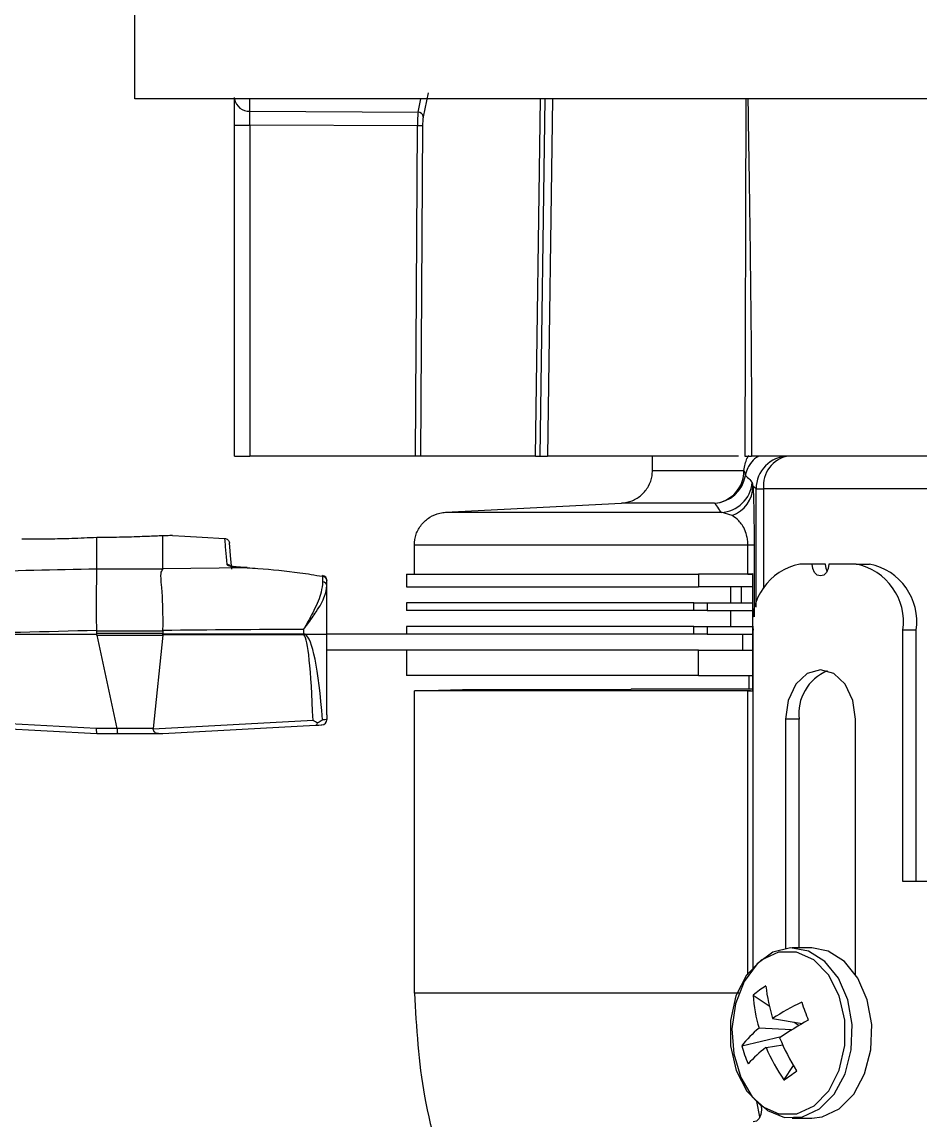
# Model space of a CAD drawing. Extents: x 7 to 113, y 1 to 87.
# Drawn here: x 44.907 to 46.604, y 72.85 to 74.926 of the extents above; entities that cross this region are included whole.
import ezdxf

# ---------------------------------------------------------------- set-up
doc = ezdxf.new("R2010")
doc.units = 0
doc.header["$MEASUREMENT"] = 0
doc.layers.add('OBJECT', color=7, linetype='CONTINUOUS')

msp = doc.modelspace()

# ---------------------------------------------------------------- linework, layer by layer
at = {"layer": 'OBJECT'}
for p, q in [((45.1203, 74.7803), (45.1203, 76.0303)), ((45.6745, 74.7922), (45.6652, 74.7467)), ((46.8083, 74.7803), (45.1203, 74.7803)), ((45.3378, 74.7571), (45.3378, 74.7803)), ((45.6555, 74.7554), (45.6606, 74.7803)), ((45.8773, 74.1053), (45.8867, 74.7803)), ((45.8862, 74.1053), (45.8956, 74.7803)), ((45.9094, 74.7803), (45.9, 74.1053)), ((46.2748, 74.7803), (46.2728, 74.1053)), ((45.3378, 74.7571), (45.6555, 74.7554)), ((45.3083, 74.7311), (45.3375, 74.7311)), ((45.3083, 74.1053), (45.3083, 74.7311)), ((45.6542, 74.7296), (45.3375, 74.7311)), ((45.3375, 74.7311), (45.3375, 74.1053)), ((45.6503, 74.1053), (45.6542, 74.7296)), ((45.6639, 74.7295), (45.66, 74.1053)), ((45.3083, 74.1053), (45.3375, 74.1053)), ((45.6503, 74.1053), (45.3375, 74.1053)), ((45.8773, 74.1053), (45.66, 74.1053)), ((45.8862, 74.1053), (45.9, 74.1053)), ((46.2608, 74.1053), (45.9, 74.1053)), ((46.0984, 74.0783), (46.0984, 74.1053)), ((46.8089, 74.1053), (46.2857, 74.1053)), ((46.0984, 74.0783), (46.2711, 74.0783)), ((46.2869, 74.0554), (46.2882, 74.0486)), ((46.2941, 74.0433), (46.2882, 74.0486)), ((46.2941, 74.0433), (46.3084, 74.0433)), ((46.2941, 73.8197), (46.2941, 74.0433)), ((46.7703, 74.0433), (46.3084, 74.0433)), ((46.3084, 74.0433), (46.3084, 73.8552)), ((45.7071, 73.999), (46.0396, 74.0164)), ((46.2158, 74.0164), (46.0396, 74.0164)), ((45.7071, 73.999), (46.2279, 73.999)), ((46.2487, 73.9928), (46.2279, 73.999)), ((45.1733, 73.8924), (45.1733, 73.9548)), ((45.1912, 73.9549), (45.1911, 73.9549)), ((45.0483, 73.8918), (45.0483, 73.9513)), ((45.2897, 73.9496), (45.2897, 73.9496)), ((46.2788, 73.937), (45.6484, 73.937)), ((45.6484, 73.8822), (45.6484, 73.937)), ((46.2904, 73.937), (46.2788, 73.937)), ((46.2788, 73.8822), (46.2788, 73.937)), ((46.2904, 73.937), (46.2904, 73.8017)), ((45.0483, 73.8918), (45.0483, 73.8918)), ((45.1728, 73.8918), (45.0483, 73.8918)), ((45.1733, 73.8924), (45.1728, 73.8918)), ((45.3325, 73.8943), (45.1733, 73.8924)), ((45.3144, 73.8953), (45.3144, 73.8955)), ((45.3144, 73.8953), (45.3325, 73.8943)), ((45.3325, 73.8943), (45.3326, 73.8945)), ((46.4, 73.9013), (46.377, 73.9013)), ((46.4254, 73.9013), (46.4, 73.9013)), ((46.4831, 73.9013), (46.4318, 73.9013)), ((46.4831, 73.9013), (46.5085, 73.9013)), ((45.4747, 73.8781), (45.475, 73.8676)), ((45.4833, 73.8601), (45.4833, 73.8698)), ((45.6333, 73.8822), (45.6333, 73.8582)), ((45.6333, 73.8822), (46.1855, 73.8822)), ((46.1855, 73.8822), (46.1855, 73.8582)), ((46.2035, 73.8822), (46.1855, 73.8822)), ((46.2788, 73.8822), (46.2035, 73.8822)), ((46.2788, 73.8822), (46.2875, 73.8822)), ((46.2875, 73.8822), (46.2788, 73.8822)), ((46.2875, 73.8831), (46.2875, 73.6608)), ((45.4833, 73.7684), (45.4833, 73.8601)), ((45.6333, 73.8582), (46.1855, 73.8582)), ((46.2875, 73.8582), (46.1855, 73.8582)), ((46.2455, 73.8582), (46.2455, 73.8282)), ((46.2665, 73.8282), (46.2665, 73.8582)), ((45.6333, 73.8282), (45.6333, 73.8133)), ((46.1766, 73.8282), (45.6333, 73.8282)), ((46.1766, 73.8133), (46.1766, 73.8282)), ((46.1766, 73.8282), (46.2018, 73.8282)), ((46.2018, 73.8282), (46.2018, 73.8133)), ((46.2018, 73.8282), (46.2875, 73.8282)), ((46.1766, 73.8133), (45.6333, 73.8133)), ((46.2018, 73.8133), (46.1766, 73.8133)), ((46.2018, 73.8133), (46.2875, 73.8133)), ((46.2455, 73.8133), (46.2455, 73.7833)), ((44.7597, 73.7684), (45.0482, 73.7684)), ((45.0483, 73.7752), (45.1733, 73.7752)), ((45.0483, 73.77), (45.0483, 73.7752)), ((45.1733, 73.77), (45.0483, 73.77)), ((45.0487, 73.7668), (45.1732, 73.7668)), ((45.0869, 73.5906), (45.0487, 73.7668)), ((45.1732, 73.7668), (45.1545, 73.5906)), ((45.1733, 73.7752), (45.1733, 73.77)), ((45.1733, 73.7692), (45.4389, 73.7692)), ((45.1733, 73.7676), (45.1733, 73.7692)), ((45.4388, 73.7676), (45.1733, 73.7676)), ((45.4389, 73.7777), (45.4389, 73.7692)), ((45.4419, 73.7684), (45.4833, 73.7684)), ((45.4833, 73.6161), (45.4833, 73.7684)), ((45.6648, 73.7684), (45.4833, 73.7684)), ((45.6333, 73.7833), (45.6333, 73.7684)), ((46.1766, 73.7833), (45.6333, 73.7833)), ((46.1766, 73.7684), (45.6648, 73.7684)), ((46.1766, 73.7684), (46.1766, 73.7833)), ((46.1766, 73.7833), (46.2018, 73.7833)), ((46.2018, 73.7684), (46.1766, 73.7684)), ((46.2018, 73.7833), (46.2018, 73.7684)), ((46.2018, 73.7833), (46.2875, 73.7833)), ((46.2018, 73.7684), (46.2875, 73.7684)), ((46.2693, 73.7384), (46.2693, 73.7684)), ((46.2886, 73.1375), (46.2886, 73.7763)), ((46.5714, 73.3013), (46.5714, 73.7763)), ((46.5969, 73.7763), (46.5714, 73.7763)), ((46.5969, 73.3013), (46.5969, 73.7763)), ((45.6648, 73.7384), (45.4833, 73.7384)), ((45.6333, 73.7384), (45.6333, 73.6904)), ((46.1855, 73.7384), (45.6648, 73.7384)), ((46.1855, 73.6904), (46.1855, 73.7384)), ((46.1855, 73.7384), (46.2875, 73.7384)), ((46.1855, 73.6904), (45.6333, 73.6904)), ((46.1855, 73.6904), (46.2875, 73.6904)), ((46.2812, 73.6645), (46.2812, 73.6904)), ((46.2788, 73.6617), (45.6484, 73.6617)), ((45.6484, 73.0904), (45.6484, 73.6617)), ((45.7523, 73.6644), (46.0573, 73.6644)), ((46.0583, 73.6645), (46.0573, 73.6644)), ((46.2875, 73.6645), (46.0583, 73.6645)), ((46.2788, 73.6617), (46.2875, 73.6617)), ((46.2788, 73.6617), (46.2875, 73.6617)), ((46.2788, 73.1242), (46.2788, 73.6617)), ((45.0474, 73.5904), (44.6388, 73.612)), ((44.6395, 73.6025), (45.0483, 73.5809)), ((45.4569, 73.6056), (45.1547, 73.5892)), ((45.4833, 73.6161), (45.4832, 73.6072)), ((46.3498, 73.6078), (46.3498, 73.1748)), ((46.3752, 73.6078), (46.3498, 73.6078)), ((46.3752, 73.6078), (46.3752, 73.1758)), ((46.482, 73.1255), (46.482, 73.6078)), ((45.0869, 73.5904), (45.0474, 73.5904)), ((45.0483, 73.5809), (45.0875, 73.5809)), ((45.0483, 73.5809), (45.0483, 73.5809)), ((45.1545, 73.5906), (45.0869, 73.5906)), ((45.0875, 73.5809), (45.165, 73.5809)), ((45.165, 73.5809), (45.1733, 73.5809)), ((45.1733, 73.5809), (45.4616, 73.5965)), ((46.7234, 73.3013), (46.5714, 73.3013)), ((46.3993, 73.1758), (46.3623, 73.1758)), ((46.2618, 73.0904), (45.6484, 73.0904)), ((46.2888, 73.0863), (46.3189, 73.0665)), ((46.3254, 73.0422), (46.3811, 73.0325)), ((46.3613, 73.0207), (46.2998, 73.0237)), ((46.3664, 73.0351), (46.3754, 73.0291)), ((46.267, 72.9907), (46.3414, 73.008)), ((46.3129, 72.9874), (46.3444, 72.9925)), ((46.3469, 72.926), (46.3649, 72.9531)), ((46.3013, 72.8565), (46.2955, 72.8856)), ((46.3623, 72.8538), (46.3993, 72.8538))]:
    msp.add_line(p, q, dxfattribs=at)
at = {"layer": 'OBJECT', "flags": 128}
for points in [[(45.1912, 73.9549), (45.2144, 73.9537), (45.2473, 73.9519), (45.2897, 73.9496)], [(45.3034, 73.8917), (45.3011, 73.9174), (45.2997, 73.9337), (45.2991, 73.9405)], [(45.3326, 73.8945), (45.3198, 73.8952), (45.3144, 73.8955)], [(46.4318, 73.9013), (46.4306, 73.8927), (46.4271, 73.8854), (46.422, 73.8805), (46.4159, 73.8788), (46.4098, 73.8805), (46.4046, 73.8854), (46.4012, 73.8927), (46.4, 73.9013)], [(46.4286, 73.8878), (46.4266, 73.8927), (46.4254, 73.9013)], [(46.482, 73.6078), (46.477, 73.6436), (46.4626, 73.6739), (46.4412, 73.6942), (46.4159, 73.7013), (46.3906, 73.6942), (46.3691, 73.6739), (46.3548, 73.6436), (46.3498, 73.6078)], [(45.6484, 73.6617), (45.7391, 73.6641), (45.7523, 73.6644)], [(45.4832, 73.6072), (45.482, 73.6071), (45.4792, 73.607), (45.475, 73.6068)], [(45.4616, 73.5965), (45.4679, 73.5969), (45.472, 73.5971), (45.4738, 73.5972)], [(46.4037, 72.877), (46.4314, 72.9056), (46.4514, 72.9448), (46.462, 72.9909), (46.4619, 73.0394), (46.4512, 73.0854), (46.431, 73.1245), (46.4033, 73.1529), (46.3707, 73.1678), (46.3364, 73.1677), (46.3039, 73.1527), (46.2762, 73.1241), (46.2561, 73.0848), (46.2456, 73.0387), (46.2457, 72.9903), (46.2563, 72.9442), (46.2765, 72.9051), (46.3043, 72.8767), (46.3369, 72.8618), (46.3711, 72.8619), (46.4037, 72.877)], [(46.4142, 72.8715), (46.4418, 72.8995), (46.4623, 72.9378), (46.4739, 72.9829), (46.4756, 73.0308), (46.4673, 73.0773), (46.4496, 73.1183), (46.4241, 73.15), (46.3932, 73.1698), (46.3595, 73.1758), (46.3261, 73.1675), (46.2959, 73.1456), (46.2716, 73.1121), (46.2554, 73.07), (46.2486, 73.0229), (46.252, 72.9752), (46.2652, 72.9309), (46.287, 72.8942), (46.3155, 72.8681), (46.3481, 72.8551), (46.3821, 72.8563), (46.4142, 72.8715)], [(46.4512, 72.8715), (46.4788, 72.8995), (46.4993, 72.9378), (46.5109, 72.9829), (46.5126, 73.0308), (46.5043, 73.0773), (46.4866, 73.1183), (46.4611, 73.15), (46.4302, 73.1698), (46.3993, 73.1758)], [(46.3036, 72.8769), (46.3045, 72.8693), (46.3033, 72.8607), (46.2999, 72.8534), (46.2947, 72.8485), (46.2886, 72.8468)], [(46.3993, 72.8538), (46.4191, 72.8563), (46.4512, 72.8715)]]:
    msp.add_lwpolyline(points, dxfattribs=at)
at = {"layer": 'OBJECT'}
for centre, radius, start, end in [((45.3365, 74.7855), 0.0285, 190.4558, 272.6616), ((45.6553, 74.7454), 0.01, 7.5429, 88.8676), ((45.542, 65.5463), 9.184, 89.23966, 89.30001), ((46.3561, 74.0433), 0.062, 91.1731, 179.9815), ((46.3648, 74.0495), 0.0568, 100.1324, 186.1768), ((46.2106, 74.0766), 0.0605, 274.9205, 1.5735), ((46.2597, 74.0696), 0.0143, 355.8769, 37.3541), ((46.2127, 74.0783), 0.062, 272.8402, 350.9566), ((46.2252, 74.0609), 0.062, 272.5495, 354.8621), ((46.2279, 74.0494), 0.0604, 290.2163, 359.1613), ((45.2935, 73.8906), 0.0101, 48.8435, 87.3941), ((46.3991, 73.7919), 0.1116, 101.4219, 188.0492), ((46.461, 73.7919), 0.1116, 351.9506, 78.5781), ((46.4864, 73.7919), 0.1116, 351.9507, 78.5781), ((45.464, 73.8803), 0.011, 348.4541, 356.3961), ((45.4743, 73.8691), 0.00906, 4.3624, 87.1848), ((45.4733, 73.8698), 0.01, 0, 80.7454), ((45.4748, 73.859), 0.00857, 7.2292, 88.6417), ((45.3199, 73.7692), 0.1189, 359.2257, 359.9862), ((45.3459, 73.8597), 0.1324, 315.5, 316.4494), ((46.4634, 73.6179), 0.0887, 113.0746, 186.5383), ((45.4732, 73.6072), 0.00999, 273.1451, 0.0504), ((45.4733, 73.6072), 0.01, 273.1059, 359.191), ((45.4826, 73.6071), 0.00067, 359.4951, 11.6551), ((46.399, 72.9594), 0.1681, 120.8684, 130.9593), ((46.6259, 73.136), 0.3148, 185.9007, 197.3379), ((46.5578, 73.1011), 0.2694, 183.135, 196.6992), ((46.5795, 72.6502), 0.4672, 115.2285, 122.9515), ((50.5427, 74.561), 4.4204, 199.6733, 200.1402), ((46.7326, 72.4198), 0.7063, 118.7733, 123.9164), ((46.416, 72.8753), 0.1885, 128.085, 142.2527), ((46.7504, 73.1787), 0.4467, 202.7479, 211.8021), ((46.4849, 73.0505), 0.226, 195.3348, 204.4778), ((46.4705, 72.7803), 0.2603, 127.2771, 137.3003), ((46.6451, 73.1311), 0.3619, 203.3804, 214.5152), ((46.003, 73.426), 0.6069, 304.5177, 307.3095)]:
    msp.add_arc(centre, radius, start, end, dxfattribs=at)
for centre, major_axis, ratio, start_param, end_param in [((46.2284, 73.9004), (0.062, -0.0151), 0.162756, 5.700224, 6.014583), ((49.0667, 71.7059), (19.0675, 0), 0.111038, 1.783132, 1.798644), ((44.071, 73.77), (0.9773, 0), 0.122785, 6.270094, 6.283185), ((44.0703, 73.77), (0.9787, -0.0064), 0.122438, 0.027376, 0.040465), ((44.071, 73.7752), (0.9773, 0), 0.122785, 0, 0.00334), ((45.6215, 73.77), (0.4485, 0.007), 0.267094, 3.102585, 3.109102), ((45.5311, 71.7059), (7.8848, 0), 0.262774, 1.582496, 1.616187), ((45.6212, 73.7752), (0.4478, 0), 0.267949, 3.137388, 3.141593), ((45.6212, 73.77), (0.4478, 0), 0.267949, 3.141593, 3.148103), ((45.4311, 73.1981), (0.0078, 0.5695), 0.050872, 6.231217, 6.283881), ((45.4233, 73.1997), (0.0157, 0.5695), 0.101686, 6.233323, 6.285987), ((45.4311, 73.1981), (0.0078, 0.5695), 0.050872, 5.510552, 6.231217), ((45.4233, 73.1997), (0.0157, 0.5695), 0.101686, 5.511659, 6.233323), ((46.2284, 73.6436), (0.062, 0.0151), 0.162711, 0.268626, 0.582985), ((45.0486, 73.5909), (0.00026, 0.01), 0.120424, 1.626333, 3.138416), ((45.0053, 73.5909), (0.0816, -0.0005), 0.122438, 0.001196, 0.027376), ((45.0875, 73.5909), (0, 0.01), 0.061163, 1.623156, 3.141593), ((45.1919, 73.5909), (0.0374, 0.0006), 0.267094, 3.109102, 3.249703)]:
    msp.add_ellipse(centre, major_axis=major_axis, ratio=ratio, start_param=start_param, end_param=end_param, dxfattribs=at)
for points, knots in [([(45.3083, 74.7311), (45.3083, 74.7364), (45.3083, 74.7468), (45.3083, 74.7613), (45.3083, 74.7741), (45.3083, 74.78), (45.3083, 74.783)], [0, 0, 0, 0, 0.2499898, 0.4998146, 0.7501668, 1, 1, 1, 1]), ([(46.2786, 74.7803), (46.2794, 74.73), (46.2812, 74.6198), (46.2835, 74.4498), (46.2853, 74.2751), (46.2856, 74.1603), (46.2857, 74.1053)], [0, 0, 0, 0, 0.22394, 0.489698, 0.755953, 1, 1, 1, 1]), ([(45.3375, 74.7311), (45.3375, 74.7337), (45.3375, 74.739), (45.3376, 74.7462), (45.3377, 74.7526), (45.3378, 74.7556), (45.3378, 74.7571)], [0, 0, 0, 0, 0.249341, 0.49971, 0.74966, 1, 1, 1, 1]), ([(45.6555, 74.7554), (45.6553, 74.7539), (45.655, 74.7509), (45.6546, 74.7446), (45.6543, 74.7374), (45.6542, 74.7322), (45.6542, 74.7296)], [0, 0, 0, 0, 0.2497795, 0.4995782, 0.7496537, 1, 1, 1, 1]), ([(45.6652, 74.7467), (45.665, 74.7457), (45.6647, 74.7437), (45.6643, 74.7395), (45.664, 74.7347), (45.6639, 74.7312), (45.6639, 74.7295)], [0, 0, 0, 0, 0.248699, 0.500161, 0.750977, 1, 1, 1, 1]), ([(45.66, 74.1053), (45.6598, 74.1053), (45.6594, 74.1053), (45.6582, 74.1053), (45.6572, 74.1053), (45.6559, 74.1053), (45.6545, 74.1053), (45.6526, 74.1053), (45.6512, 74.1053), (45.6503, 74.1053)], [0, 0, 0, 0, 0.235209, 0.351551, 0.467887, 0.584217, 0.700551, 0.816896, 1, 1, 1, 1]), ([(45.8773, 74.1053), (45.8775, 74.1053), (45.878, 74.1053), (45.879, 74.1053), (45.8802, 74.1053), (45.8815, 74.1053), (45.883, 74.1053), (45.8846, 74.1053), (45.8857, 74.1053), (45.8862, 74.1053)], [0, 0, 0, 0, 0.143841, 0.287689, 0.431522, 0.575355, 0.719217, 0.857744, 1, 1, 1, 1]), ([(46.2711, 74.0783), (46.2728, 74.0865), (46.2751, 74.0979), (46.2791, 74.1047), (46.2802, 74.1066)], [0, 0, 0, 0, 0.715982, 1, 1, 1, 1]), ([(46.2728, 74.1053), (46.2727, 74.1053), (46.2725, 74.1053), (46.2789, 74.1053), (46.2843, 74.1053), (46.2857, 74.1053)], [0, 0, 0, 0, 0.425021, 0.850043, 1, 1, 1, 1]), ([(46.2992, 74.1053), (46.2965, 74.1038), (46.29, 74.1002), (46.2825, 74.0903), (46.2767, 74.0802), (46.2746, 74.0714), (46.274, 74.0686)], [0, 0, 0, 0, 0.290992, 0.68416, 0.898053, 1, 1, 1, 1]), ([(46.0396, 74.0164), (46.0466, 74.0174), (46.0604, 74.0195), (46.0784, 74.0312), (46.0916, 74.0476), (46.0977, 74.0644), (46.0982, 74.0748), (46.0984, 74.0783)], [0, 0, 0, 0, 0.222101, 0.444199, 0.666298, 0.888389, 1, 1, 1, 1]), ([(46.274, 74.0686), (46.2747, 74.068), (46.2781, 74.0653), (46.2824, 74.0608), (46.2861, 74.0564), (46.2869, 74.0554)], [0, 0, 0, 0, 0.160413, 0.802068, 1, 1, 1, 1]), ([(46.2882, 74.0486), (46.2888, 74.0388), (46.2894, 74.0255), (46.2901, 73.9897), (46.2904, 73.9634), (46.2904, 73.9446), (46.2904, 73.937)], [0, 0, 0, 0, 0.50075, 0.686143, 0.873076, 1, 1, 1, 1]), ([(46.2279, 73.999), (46.2266, 74.0012), (46.2226, 74.0081), (46.2185, 74.013), (46.2158, 74.0164)], [0, 0, 0, 0, 0.321063, 1, 1, 1, 1]), ([(45.6484, 73.937), (45.6491, 73.944), (45.6504, 73.9579), (45.6611, 73.9765), (45.6769, 73.9906), (45.6933, 73.9975), (45.7037, 73.9986), (45.7071, 73.999)], [0, 0, 0, 0, 0.222089, 0.444178, 0.666268, 0.888362, 1, 1, 1, 1]), ([(46.2788, 73.937), (46.2787, 73.9397), (46.2785, 73.9456), (46.2767, 73.9555), (46.2714, 73.9711), (46.2615, 73.9843), (46.253, 73.99), (46.2487, 73.9928)], [0, 0, 0, 0, 0.061062, 0.137018, 0.266872, 0.630195, 1, 1, 1, 1]), ([(45.1731, 73.9548), (45.164, 73.9543), (45.1457, 73.9534), (45.1036, 73.9519), (45.0694, 73.9514), (45.0509, 73.9513), (45.0483, 73.9513)], [0, 0, 0, 0, 0.315106, 0.632943, 0.949791, 1, 1, 1, 1]), ([(45.1733, 73.9548), (45.1733, 73.9548), (45.1733, 73.9548), (45.1733, 73.9548), (45.1732, 73.9548), (45.1731, 73.9548), (45.1731, 73.9548)], [0, 0, 0, 0, 0.344546, 0.691935, 0.85964, 1, 1, 1, 1]), ([(45.1911, 73.9549), (45.1884, 73.9549), (45.1849, 73.9549), (45.1753, 73.9548), (45.1733, 73.9548)], [0, 0, 0, 0, 0.7918121, 1, 1, 1, 1]), ([(45.0483, 73.9513), (45.0323, 73.9506), (45.0004, 73.9491), (44.9576, 73.9483), (44.9254, 73.9482), (44.907, 73.9484), (44.9069, 73.9484), (44.9069, 73.9484)], [0, 0, 0, 0, 0.213189, 0.426374, 0.63981, 0.854211, 1, 1, 1, 1]), ([(45.2897, 73.9496), (45.2897, 73.9495), (45.2897, 73.9489), (45.2902, 73.9434), (45.2923, 73.9197), (45.2939, 73.9006)], [0, 0, 0, 0, 0.045653, 0.228294, 1, 1, 1, 1]), ([(45.2897, 73.9496), (45.2908, 73.9494), (45.293, 73.9491), (45.2959, 73.9472), (45.298, 73.9446), (45.2989, 73.9422), (45.2991, 73.9408), (45.2991, 73.9405)], [0, 0, 0, 0, 0.235927, 0.471835, 0.707759, 0.925417, 1, 1, 1, 1]), ([(45.0483, 73.8918), (44.969, 73.89), (44.8326, 73.8869), (44.6962, 73.8835), (44.6391, 73.8821)], [0, 0, 0, 0, 0.58145, 1, 1, 1, 1]), ([(45.0483, 73.7756), (45.048, 73.7891), (45.0475, 73.816), (45.0477, 73.8516), (45.0485, 73.879), (45.0484, 73.8876), (45.0483, 73.8918)], [0, 0, 0, 0, 0.253584, 0.507164, 0.760847, 1, 1, 1, 1]), ([(45.1733, 73.7757), (45.1734, 73.7808), (45.1736, 73.7995), (45.1728, 73.8305), (45.1712, 73.8626), (45.1681, 73.8831), (45.1715, 73.8893), (45.1728, 73.8918)], [0, 0, 0, 0, 0.097508, 0.351332, 0.599305, 0.843154, 1, 1, 1, 1]), ([(45.2939, 73.9006), (45.2942, 73.9001), (45.2948, 73.8991), (45.2985, 73.8976), (45.3038, 73.8964), (45.3095, 73.8956), (45.3131, 73.8953), (45.3144, 73.8953)], [0, 0, 0, 0, 0.21906, 0.43802, 0.659216, 0.880003, 1, 1, 1, 1]), ([(45.3144, 73.8955), (45.3125, 73.8956), (45.3086, 73.8959), (45.3039, 73.8967), (45.3011, 73.8975), (45.2999, 73.8979), (45.2999, 73.8979), (45.2999, 73.8979)], [0, 0, 0, 0, 0.271923, 0.563055, 0.781759, 0.936426, 1, 1, 1, 1]), ([(45.3325, 73.8943), (45.3392, 73.8939), (45.3725, 73.8918), (45.42, 73.8871), (45.4605, 73.8805), (45.4747, 73.8781)], [0, 0, 0, 0, 0.1396842, 0.6986638, 1, 1, 1, 1]), ([(45.475, 73.8676), (45.4744, 73.8612), (45.4729, 73.8448), (45.4597, 73.8147), (45.4466, 73.7908), (45.4395, 73.7788), (45.4389, 73.7778), (45.4389, 73.7777)], [0, 0, 0, 0, 0.2447445, 0.6267298, 0.9679279, 0.9961438, 1, 1, 1, 1]), ([(45.4389, 73.7777), (45.4389, 73.7778), (45.4397, 73.7788), (45.4423, 73.7821), (45.4508, 73.7933), (45.4652, 73.8137), (45.48, 73.8391), (45.4823, 73.8538), (45.4833, 73.8601)], [0, 0, 0, 0, 0.003659, 0.034965, 0.112488, 0.381452, 0.732443, 1, 1, 1, 1]), ([(45.4658, 73.6009), (45.4629, 73.6024), (45.46, 73.604), (45.4569, 73.6056), (45.4569, 73.6056)], [0, 0, 0, 0, 0.980022, 1, 1, 1, 1]), ([(45.4616, 73.5965), (45.4616, 73.5965), (45.462, 73.5966), (45.4629, 73.5968), (45.4643, 73.5979), (45.4653, 73.5995), (45.4657, 73.6007), (45.4658, 73.6009)], [0, 0, 0, 0, 0.01718, 0.202305, 0.556615, 0.898384, 1, 1, 1, 1]), ([(45.475, 73.6068), (45.4749, 73.6068), (45.4733, 73.6053), (45.4704, 73.6033), (45.4668, 73.6015), (45.4658, 73.6009)], [0, 0, 0, 0, 0.021195, 0.717119, 1, 1, 1, 1]), ([(45.165, 73.5809), (45.1635, 73.5809), (45.161, 73.581), (45.1584, 73.5822), (45.1569, 73.5843), (45.1557, 73.5868), (45.155, 73.5886), (45.1547, 73.5892)], [0, 0, 0, 0, 0.2815, 0.477143, 0.672465, 0.878459, 1, 1, 1, 1]), ([(45.6484, 73.0904), (45.6522, 73.025), (45.6601, 72.8895), (45.7132, 72.721), (45.7642, 72.6248), (45.7824, 72.5904)], [0, 0, 0, 0, 0.375049, 0.776984, 1, 1, 1, 1])]:
    msp.add_open_spline(points, degree=3, knots=knots, dxfattribs=at)

doc.saveas('drawing.dxf')
